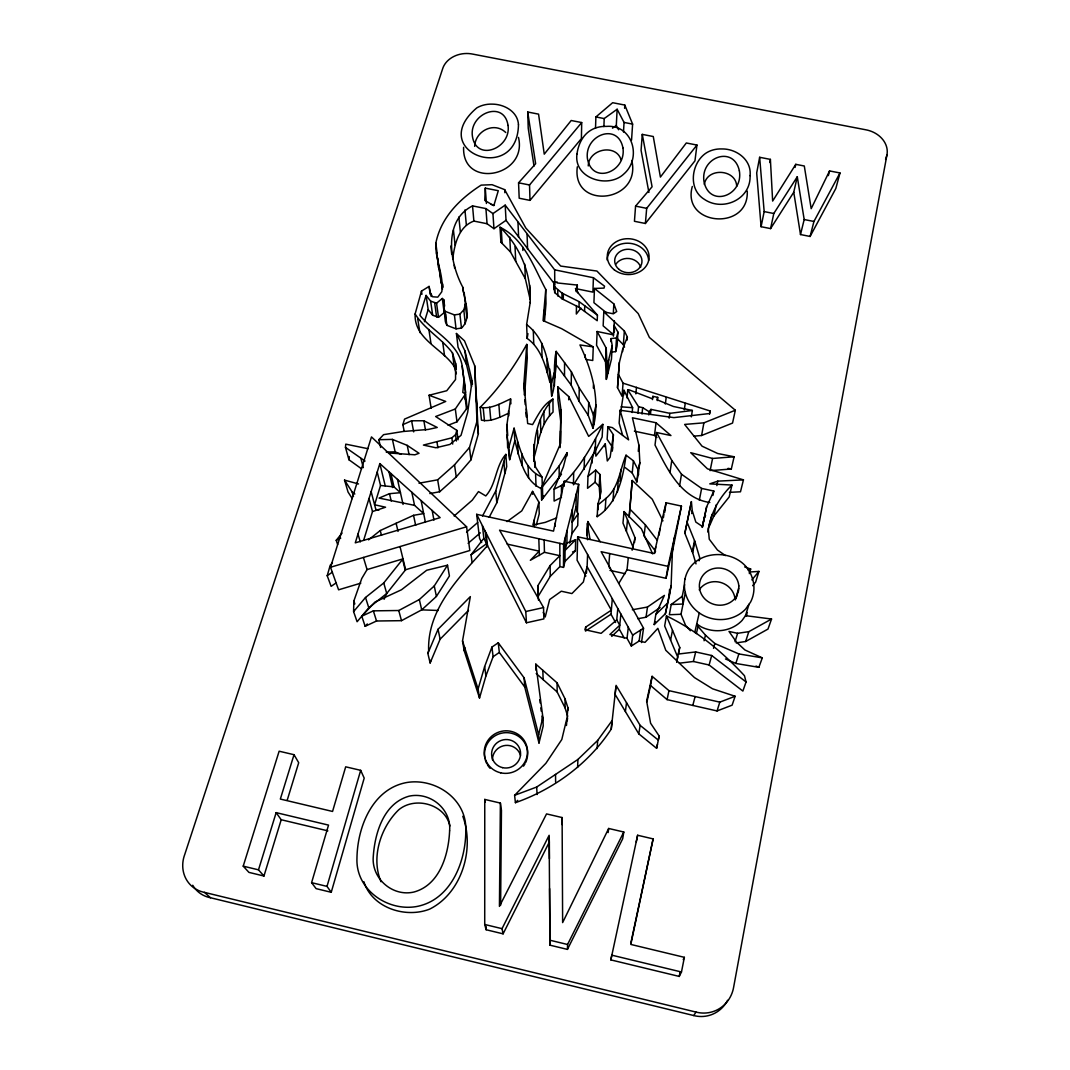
<?xml version="1.0" encoding="UTF-8"?>
<svg xmlns="http://www.w3.org/2000/svg" width="1070" height="1070" viewBox="0 0 1070 1070"><rect width="100%" height="100%" fill="white"/><g stroke="black" fill="none" stroke-linecap="round" stroke-linejoin="round"><path stroke-width="1.5" d="M492.936 213.599L505.187 205.132L506.03 220.326L493.965 228.699L492.936 213.599L485.927 208.583L472.539 205.895C442.712 220.835 449.667 263.006 462.895 287.429C464.099 300.456 472.552 317.603 461.464 328.089L456.061 328.851L446.872 325.32L445.615 322.244L443.796 308.187L443.796 299.814L442.325 298.45L436.56 303.185L430.648 301.125L426.087 295.414L419.895 315.302C433.47 332.248 458.375 342.654 462.213 366.02C463.163 377.014 466.627 388.035 464.982 399.083M549.178 836.633L549.338 842.023L503.101 933.842L486.114 929.736L484.723 924.48L484.763 799.424L500.385 803.075L501.455 810.338L500.613 905.274M560.439 431.009L560.453 443.568L560.934 409.663L557.871 386.939L568.732 396.569L588.674 436.386L602.825 424.349L602.156 436.988L595.094 451.326M561.469 495.878L561.469 485.499C579.472 468.406 592.018 446.471 602.825 424.349M577.332 285.075L575.901 290.438L597.434 315.128L597.207 320.719L579.017 307.304L562.004 298.784L562.004 293.1L554.661 286.88L553.939 281.651L557.269 282.105L557.055 282.921L577.332 285.075L577.238 290.799M431.17 296.497L429.07 286.412L421.473 291.12L415.12 313.951C424.589 329.239 441.576 338.441 452.436 352.859L455.593 363.385L455.553 379.502L446.752 390.724L429.057 395.271L431.156 408.285M562.713 299.145L562.726 293.461M563.302 299.439L563.315 293.755M562.084 824.569L562.111 817.547L546.543 813.909L499.436 906.384L500.385 803.075M507.127 544.095L539.226 551.157L530.332 560.305L544.456 552.307L559.864 555.691L550.1 565.562L537.809 585.798L538.197 596.298L550.274 576.342L559.877 566.605L563.489 567.408L563.582 544.175L578.709 484.335L564.278 481.219L553.524 531.121L476.658 514.322L479.561 538.397L481.647 542.557M564.505 376.052L564.572 362.65M564.251 486.221L564.278 481.219M563.489 567.408L564.987 561.429L565.134 538.023M566.98 455.914L567.006 452.851L559.155 465.945L541.286 488.187L541.607 500.024L561.496 474.184M567.742 716.311L565.027 707.792L565.094 698.937L557.082 682.847L535.803 664.136L536.083 670.382M564.987 561.429L575.392 550.876L575.633 539.735L565.054 550.435L566.913 543.038L567.033 530.519M568.705 399.819L568.732 396.569M566.471 725.487L567.862 707.578L565.094 698.937M586.186 359.52L592.753 360.483L593.261 346.894L579.927 344.941C591.911 370.073 600.671 400.461 592.954 428.187L588.273 415.401L578.99 401.116L571.219 385.12L571.393 371.838L556.199 351.375C552.628 366.141 556.935 381.682 551.705 396.034C549.619 371.009 548.495 341.276 526.627 324.558L530.279 301.941M567.822 710.493L567.862 707.578M569.601 543.078L571.982 533.596L572.37 509.387M509.668 459.685L508.825 447.327L514.082 428.187L514.831 440.786L509.668 459.685L507.715 443.181M576.275 291.682L576.329 288.833L578.241 293.126M576.476 305.565L576.329 314.045L580.943 308.093M573.667 472.779L573.466 484.804L594.251 452.717M507.635 447.688L506.966 424.509L510.604 398.923C501.161 403.096 490.889 409.489 480.162 407.309L481.46 420.176C490.889 422.168 500.185 417.073 508.517 413.247M534.157 461.371C533.061 439.623 537.675 415.521 552.922 399.11L553.056 412.07C540.591 423.666 538.705 441.402 534.238 456.877M581.706 122.555L581.398 138.592L529.998 200.384L519.191 198.231L518.562 182.809L535.642 163.723L527.724 112.016L538.571 114.142L544.255 154.16L571.193 120.509L581.706 122.555L529.53 184.99L529.998 200.384M533.81 461.237L533.81 444.491M579.017 307.304L579.124 301.66L562.004 293.1M575.994 507.019L578.014 514.028L572.169 522.227L575.994 507.019L576.275 493.952M578.99 401.116L579.271 388.022L571.393 371.838M353.595 611.612L353.849 601.006L361.74 578.536L367.063 569.588L402.989 558.861L383.755 582.949L365.512 597.488L353.595 611.612L357.099 621.75L368.802 607.827L386.725 593.489L405.624 569.735L469.837 550.502L466.573 526.774L371.477 436.921L330.523 567.247L338.588 589.811L360.791 583.163M560.132 447.621L560.934 409.663M578.014 514.028L577.733 525.504L571.982 533.596M578.709 484.335L577.305 512.356M503.101 933.842L502.031 928.666L549.137 835.295L549.953 945.171L567.448 949.398L567.568 944.489L623.797 832.019L608.669 828.474L562.633 922.594L562.111 817.547M671.318 557.256L681.456 506.083L666.075 502.766L654.198 553.511L577.666 536.792L577.091 560.225L585.865 576.034M584.581 311.41L584.728 305.779M585.13 357.741L585.21 354.745M584.1 469.449L584.474 457.224M595.522 128.213L595.883 116.951L612.655 102.707L624.8 105.061L632.611 124.107L631.554 140.117M588.273 415.401L588.714 402.481L579.271 388.022M505.187 205.132L554.675 269.841L593.409 277.732L592.914 292.123L575.419 288.552M593.409 277.732L604.537 286.185L604.028 288.111L594.452 288.445L593.93 302.716L606.677 312.921M587.992 476.324L587.55 488.294L595.107 482.182L595.682 470.118L587.992 476.324L595.401 446.765L595.87 456.141L605.272 443.823L607.305 460.969L610.127 457.198L613.391 434.794L607.894 426.662L612.361 427.612L628.612 439.877L620.078 410.251L673.913 417.621L709.557 413.528L710.119 410.987L623.048 383.167L618.42 374.433L619.356 362.556L622.847 348.566L627.354 337.05L624.358 330.978L603.814 311.851L603.146 325.855L613.551 334.749M577.613 767.404L577.907 759.459L597.715 740.386L612.134 720.525L611.251 729.058C588.968 763.405 553.819 789.232 515.419 802.687L514.603 795.318L545.861 763.325L561.803 739.517L566.538 719.789M632.343 609.766L647.484 607.038L664.403 595.388L655.803 614.501L654.211 624.586L665.393 613.698L669.272 596.097L669.512 589.61M669.272 596.097L671.117 585.598L672.468 549.418L666.035 578.308L627.047 569.748L619.022 583.03M587.711 539.788L586.868 534.88L587.791 521.558L600.216 541.741M587.791 521.558L586.868 534.88M593.342 388.062L593.476 384.785M603.895 126.608L604.202 118.569L617.136 109.247L624.051 122.435L623.489 132.051M554.434 385.788L554.661 364.495M586.48 573.132L586.654 568.531M543.226 612.374L545.232 616.949L549.632 599.548L561.309 591.215L571.915 593.569L583.364 581.986L587.109 566.699L587.604 554.541M592.954 428.187L593.476 415.428L596.11 405.008M597.127 331.499L596.565 345.276L605.526 361.82L606.356 379.382L611.438 359.252L612.241 345.65L610.997 338.601L616.521 337.919L617.965 332.181L614.046 325.387L614.421 331.473L612.401 334.656L597.127 331.499L606.235 348.245L607.078 366.02L606.356 379.382M485.285 188.119L484.763 200.384L493.805 205.681L498.286 190.714L485.285 188.119L486.409 203.487M591.911 463.23L592.031 460.194M593.863 424.549L594.398 411.749M587.109 566.699L611.344 610.181L585.691 627.1L585.517 631.073L610.997 614.247L612.308 598.705M595.188 451.406L595.656 438.861M463.604 147.326C462.106 189.577 527.885 176.724 518.482 137.428M618.58 129.751L616.307 125.404L617.136 109.247M624.987 467.443L632.223 472.993L636.877 481.941L638.135 469.877L633.4 460.809L626.044 455.191C623.074 477.594 617.617 503.341 597.194 516.663L597.796 505.067L601.113 491.625L599.855 474.411L595.682 470.118M605.526 361.82L606.235 348.245M597.916 509.828L598.264 503.194M600.11 498.767L599.213 486.422L599.855 474.411M607.934 373.136L608.683 359.694M610.823 341.638L610.997 338.601M605.085 446.926L605.272 443.823M624.612 108.311L624.8 105.061M613.311 313.323L613.859 303.92L594.452 288.445M607.894 426.662L607.131 439.288L612.548 447.313L612.308 450.63M613.404 336.154L614.381 320.853M605.165 510.122L605.901 498.433C619.102 487.492 619.704 469.877 626.044 455.191M611.572 352.124L615.651 351.615L616.521 337.919M617.965 332.181L617.082 345.944L615.651 351.615M612.267 450.965L613.391 434.794M623.048 383.167L622.058 396.315L617.51 387.688L618.42 374.433M619.356 362.556L617.51 387.688M524.42 395.057L523.912 383.541L526.748 344.393C514.135 367.077 498.593 389.172 480.162 407.309M524.608 395.084L527.283 358.022L526.748 344.393M622.633 351.589L622.847 348.566M624.546 347.148L623.355 344.754L624.358 330.978M612.949 500.974L613.819 489.164M609.686 553.564L608.79 565.736L609.686 568.357M620.078 410.251L619.142 423.065L622.673 435.383M642.281 134.379L652.085 186.782L635.567 206.122L634.443 221.289L645.384 223.483L694.952 160.848L696.958 145.052L686.311 142.979L660.404 177.085L653.275 136.519L642.281 134.379L641.077 150.295L648.901 192.426M620.774 411.656L623.997 390.296L632.611 407.683L632.183 412.512M684.586 584.594L682.272 596.284L683.061 604.028L671.211 604.51L669.352 614.742L681.001 614.274L685.375 592.459M627.114 340.099L627.354 337.05M623.623 395.191L623.997 390.296M597.06 748.612L597.715 740.386M629.24 515.713L632.209 480.47L652.245 499.208L662.945 520.876M629.187 517.412L632.209 480.47M617.363 492.146L618.299 480.216M619.931 481.5L620.908 469.436M627.073 397.986L627.742 389.814L629.254 389.895L652.299 398.762L652.874 396.341L657.702 397.358L657.314 400.608M499.998 227.214C519.405 245.672 531.001 272.569 530.158 299.48L525.33 278.695L510.524 252.038L500.92 242.168L499.998 227.214C524.554 239.319 533.689 266.871 545.767 289.475L543.065 320.612L561.603 328.664L593.261 346.894M544.924 305.993L545.058 304.495L545.071 314.46M544.51 321.08L545.994 303.733L545.767 289.475M645.384 223.483L646.681 208.329L696.958 145.052M652.633 553.899L641.411 528.834L624.024 511.58L622.981 523.096L633.186 547.425M635.861 393.88L636.463 387.327M361.62 468.861L348.954 459.766L349.248 456.556M348.954 459.766L345.463 447.407L345.77 444.144L367.973 448.704M735.13 696.276L719.802 702.134L668.951 690.645L652.111 676.32L650.547 685.522L667.091 699.62L717.06 710.935L732.121 705.17L735.13 696.276L712.526 688.786L694.443 677.577L665.781 650.292L657.849 628.331L645.023 642.361L639.124 641.037L631.313 646.026L627.033 638.335L609.913 634.51L619.744 625.255L616.748 619.878L617.818 608.562M626.405 531.255L627.501 519.846M637.961 413.194L638.576 406.76L627.742 389.814M632.223 472.993L633.4 460.809M464.086 379.489L462.788 392.422L465.517 393.987L467.028 407.015L466.48 408.914L456.997 421.821L448.076 425.258M624.171 637.907L619.343 629.227L620.867 614.019M638.268 451.313L638.897 445.12L632.423 417.781L656.03 422.757L670.943 435.557L656.565 432.507L655.014 445.053C666.944 468.419 680.654 498.339 709.825 502.499M642.013 414.05L642.669 407.63L638.576 406.76M627.047 569.748L628.304 557.644M615.919 686.873L615.13 694.43L638.777 733.846L656.606 748.318L657.462 744.319M636.877 481.941L639.86 462.601L638.897 445.12M567.247 720.819L567.568 717.809M634.51 542.517L635.032 537.742L624.024 511.58M648.781 414.946L649.142 411.736L650.975 409.382L669.833 413.341L692.37 410.465L691.314 416.872M611.251 729.058L616.079 685.362L640.168 725.393L658.304 740.092L659.173 736.026L650.587 723.2L646.641 701.118L652.111 676.32M650.44 414.184L650.975 409.382M652.513 399.591L652.874 396.341M554.755 377.884L556.266 364.923L556.199 351.375M627.033 638.335L628.304 627.314M656.94 437.523L654.492 435.423L656.03 422.757M643.98 536.19L645.37 524.848L629.989 509.173M693.708 436.159L701.599 435.503L732.549 423.065L735.331 410.251L649.41 337.465L638.228 313.59L596.913 271.044L560.707 266.069L525.811 228.03L504.679 189.644L492.053 184.695L481.152 185.123C459.846 198.766 440.88 217.504 435.838 243.171C435.035 259.716 444.144 275.445 441.79 291.749L437.777 297.152L432.481 296.764L430.728 293.34M631.313 646.026L632.678 635.125L577.666 536.792M608.148 832.567L608.669 828.474M625.388 711.523L626.525 702.722M665.339 404.019L666.182 397.532M669.178 418.143L669.833 413.341M639.124 641.037L640.636 630.069M429.832 493.564L439.663 491.772L456.261 476.952L470.947 459.873L478.343 433.885L474.679 365.739L464.487 340.822L456.422 333.492L464.995 351.027L472.084 380.96L467.684 412.298L461.023 435.329L449.908 444.424L435.905 447.768L423.412 445.08L451.821 437.831L455.553 434.741L456.823 430.367L435.651 416.524L455.312 408.981L465.517 393.987M641.505 642.575L643.538 628.21L601.139 551.692L668.014 566.338L666.035 578.308M654.88 553.029L655.749 546.89M637.84 618.714L646.026 617.23L647.484 607.038M659.066 535.134L659.976 528.874M747.248 191.075C749.254 231.521 681.215 226.011 692.303 186.488M669.981 472.619L671.786 460.434L656.565 432.507M663.427 517.653L663.895 514.443M664.376 511.233L664.844 508.023M664.63 512.53L666.075 502.766M684.265 409.823L685.255 403.363M549.9 382.338C545.606 366.381 541.473 348.486 527.162 338.414L527.938 333.626M638.777 733.846L640.168 725.393M679.53 486.235L681.496 474.237L671.786 460.434M452.73 259.221C454.416 244.696 458.482 226.706 473.876 221.075L487.064 223.737L493.965 228.699M623.797 832.019L622.673 838.8L567.448 949.398M671.412 555.704L674.555 536.993M665.393 613.698L671.117 585.598M535.803 664.136L542.891 717.328L543.212 725.915L538.999 743.021L538.611 734.702L524.113 677.832L498.259 642.776L491.933 647.082L493.109 656.712L485.927 675.932L479.52 698.028L464.193 650.707L462.521 640.983L470.345 596.605L438.045 629.28L427.853 653.409L430.127 662.945L440.131 639.178L468.473 610.408M464.193 650.707L464.768 647.457M474.665 146.363C475.254 130.981 494.18 121.271 505.762 132.519M679.423 663.186L693.387 661.487L709.116 665.005L742.874 691.073L746.057 681.964L744.479 675.718C722.036 651.469 696.409 630.377 666.436 615.905L664.657 625.977L677.711 657.087L676.668 661.956M701.599 435.503L703.899 422.837L735.331 410.251M696.008 563.903L692.678 552.695L684.853 533.248L691.394 501.629L692.236 510.684L695.821 522.066L702.401 526.467L706.655 506.779L713.824 491.05L701.626 488.428L681.496 474.237M691.394 501.629L684.853 533.248M210.469 897.743L204.49 892.38A31.284 28.609 -46.8 0 1 184.762 854.448L442.552 69.028A24.342 19.715 -3 0 1 472.9 54.142L865.603 129.751A25.225 20.598 11.1 0 1 886.91 155.096L733.659 987.088A32.929 31.257 69.6 0 1 696.035 1012.086L693.708 1015.537L210.469 897.743A30.762 28.168 -47.4 0 1 192.734 885.251M709.53 414.184L710.119 410.987M691.701 513.56L692.236 510.684M759.646 157.29L756.691 172.952L761.091 226.706L770.587 228.592L793.753 192.225L797.284 176.751L804.185 219.537L800.507 234.544L810.097 236.457L835.83 188.48L839.99 172.965L829.558 170.932L811.18 208.677L804.292 165.997L795.772 164.339L772.647 201.066L770.387 159.39L759.646 157.29L764.167 211.592L761.091 226.706M670.596 640.141L672.495 630.284M699.325 500.252L701.626 488.428M577.318 166.8C571.46 210.643 641.666 202.738 631.795 160.5M610.85 959.897L611.786 955.162L681.47 972.001L684.372 957.329L630.805 944.435L653.115 838.893L637.626 835.255L610.85 959.897L679.236 976.428L681.47 972.001M679.236 976.428L680.186 971.627M692.303 551.745L694.51 540.631M769.771 162.52L770.387 159.39M692.678 552.695L694.898 541.581L686.94 521.879M710.119 470.666L712.566 458.468L734.114 456.77L731.318 468.994L711.751 470.532M636.249 841.983L637.626 835.255M656.606 748.318L659.173 736.026M702.321 527.296L704.341 517.492M702.308 527.416L706.655 506.779M667.091 699.62L668.951 690.645M676.655 661.982L679.744 647.47L666.436 615.905M712.887 495.463L713.824 491.05M630.899 942.857L653.115 838.893M770.587 228.592L773.797 213.505L797.284 176.751M679.744 647.47L678.327 654.051L695.687 651.938L711.697 655.509L746.057 681.964M699.098 560.814L699.74 557.831L694.898 541.581M716.846 485.606L717.809 481.139L743.449 479.868L740.48 491.799L729.432 492.347M707.899 532.098C710.333 513.894 718.666 497.884 731.974 485.058L709.784 483.867L717.809 481.139M709.53 525.838L713.784 516.181L716.338 504.572M646.962 701.8L650.547 685.522M668.014 566.338L681.456 506.083M795.063 167.455L795.772 164.339M694.751 632.45L699.325 612.669M632.116 550.207L635.032 537.742M696.369 633.574L698.028 626.485L696.717 623.917L701.064 626.819A34.374 32.06 16.9 0 0 742.112 620.413L745.496 615.651L749.013 604.269M731.974 485.058L729.192 496.921L713.784 516.181M638.135 469.877L639.86 462.601M657.702 397.358L657.127 399.779L673.391 406.48L692.37 410.465M693.387 661.487L695.687 651.938M585.691 627.1L585.049 629.748L601.126 633.346L616.748 619.878M597.194 516.663L597.648 514.817M538.611 734.702L542.891 717.328M704.073 640.769L705.478 635.165L698.028 626.485M607.078 366.02L612.241 345.65M810.097 236.457L813.936 221.463L839.99 172.965M567.006 452.851L563.382 466.854L554.006 489.271L554.113 501.081L561.469 497.349M828.354 175.587L829.558 170.932M536.311 525.036L539.24 513.801L538.879 502.164L532.579 491.371L521.745 510.898L507.06 521.598M712.018 514.376L708.3 528.647L709.249 539.186L717.462 550.02L725.42 555.584M692.798 705.451L695.112 696.557M538.879 502.164L532.873 525.049L545.285 522.361L556.587 517.907M551.705 396.034L551.558 382.873L554.34 372.494M713.516 648.34L714.827 643.511L705.478 635.165M709.116 665.005L711.697 655.509M489.177 517.278L496.814 502.766L506.712 466.654L505.829 454.389C495.263 466.279 496.52 484.081 485.78 495.945L478.491 491.585L472.258 500.171L454.135 516.007M482.53 515.981L495.758 490.983L505.829 454.389M430.127 662.945L430.902 660.19M427.853 653.409L428.642 650.613C427.197 607.573 461.183 575.566 487.505 545.553L486.128 533.061M735.344 599.922L738.715 588.112M470.947 459.873L469.476 447.514L476.993 421.205L474.679 365.739M736.173 598.077L737.003 595.161M336.221 582.829L331.125 586.36L327.206 575.713L330.215 565.268L332.436 562.94M276.154 812.638L328.53 825.104L311.597 882.67L316.105 888.635L331.245 892.286L364.201 778.104L360.684 770.333L345.69 766.816L332.556 811.448L280.34 799.063L294.023 754.698L279.136 751.207L243.211 866.152L248.935 872.384L263.956 876.022L281.209 819.74L276.154 812.638L258.499 869.843L263.956 876.022M331.245 892.286L327.005 886.388L360.684 770.333M479.52 698.028L478.089 689.026L484.63 666.597L491.933 647.082M749.334 573.627L750.685 569.039L744.693 566.939M465.316 323.862L463.805 309.832L465.651 303.679M404.139 430.983L402.868 424.656L404.554 419.106L445.722 401.437L429.057 395.271M287.228 800.146L298.704 762.723L294.023 754.698M735.05 641.719L737.618 633.306L748.826 631.661L771.55 619.035L767.993 629.066L745.643 641.505L736.187 642.896M363.68 540.203L372.507 511.54L369.003 498.526M377.215 472.084L380.532 485.472L374.594 504.759L385.561 507.22L372.507 511.54M885.572 159.443L886.91 155.096M379.85 463.591L355.267 542.851L440.144 517.639L379.85 463.591L385.24 485.9M424.442 321.709L428.174 309.618L426.087 295.414M749.147 572.049L758.938 571.407L755.634 582.107L752.651 585.691M717.06 710.935L719.802 702.134M735.826 663.453L738.862 653.93L762.295 657.876L758.857 667.332L735.826 663.453L725.487 658.959M745.643 641.505L748.826 631.661M704.327 184.414C707.19 167.147 736.173 169.047 736.695 186.34M588.246 165.93C588.754 148.676 616.186 143.514 621.068 159.831M541.607 500.024L543.48 495.678M541.286 488.187L560.118 444.518M654.211 624.586L655.509 621.697M704.261 518.348L705.545 515.526M384.077 599.294L386.725 593.489L383.755 582.949M683.235 959.67L684.372 957.329M436.399 596.445L449.413 575.981L447.527 565.187L426.703 570.256L401.477 589.771L374.968 602.049L361.78 616.213L365.151 626.298L376.533 621.001L401.491 620.667L421.714 609.86L436.399 596.445L434.273 585.945L447.527 565.187M472.111 562.579L471.054 554.768L483.854 538.317L482.409 525.718M337.612 544.496L336.221 540.323L342.079 533.087M751.889 579.9L758.938 571.407M418.985 483.212L437.657 479.828L454.523 464.821L469.476 447.514M443.796 308.187L445.066 311.303L454.402 314.888L459.899 314.112L463.805 309.832M365.151 626.298L367.304 623.97M380.653 447.487L378.82 439.703L383.582 434.661L403.27 431.478L428.201 429.444L437.229 427.465L423.867 420.764L411.589 420.777L402.868 424.656M515.419 802.687L517.693 800.36M655.803 614.501L667.185 603.44M611.746 636.396L619.343 629.227M361.78 616.213L373.363 610.85L398.749 610.515L419.333 599.548L434.273 585.945M468.112 543.333L480.31 532.847M466.56 532.098L477.715 522.521M428.174 309.618L432.668 315.249L438.499 317.295L444.157 312.614L442.325 298.45M597.796 505.067L605.901 498.433M368.535 539.855L380.224 530.546L413.542 515.325L423.693 513.587L414.545 505.361L411.83 492.267M671.211 604.51L682.272 596.284M612.495 128.173L616.307 125.404M471.054 554.768L486.582 543.72L483.854 538.317M327.206 575.713L332.395 572.142M646.026 617.23L660.11 607.519M493.109 656.712L499.329 652.459L498.259 642.776M514.603 795.318L536.672 787.038L577.907 759.459M632.678 635.125L643.538 628.21M554.006 489.271L561.469 485.499M336.221 540.323L340.715 538.156M380.532 485.472L394.014 486.904L400.447 492.681L389.48 493.685L379.074 498.085L414.545 505.361M552.922 399.11C543.159 404.099 537.902 415.387 532.592 424.589L527.67 423.533L523.912 383.541M572.53 551.959L575.392 550.876M566.913 543.038L575.633 539.735M330.523 567.247L466.573 526.774M747.769 569.802L750.685 569.039M476.658 514.322L525.785 611.505L543.547 607.573L543.868 618.901L526.44 622.78L487.505 545.553M703.899 422.837L684.626 424.429L702.054 446.177L717.662 453.493L734.114 456.77M378.82 439.703L392.409 439.395L407.229 445.387L419.025 453.292L414.879 454.79L388.597 452.944M386.216 452.062L395.138 451.848L400.956 454.228M438.299 610.475L421.714 609.86L419.333 599.548M621.135 406.827L632.611 407.683M771.55 619.035L745.496 615.651M595.883 116.951L604.202 118.569M624.051 122.435L632.611 124.107M764.167 211.592L773.797 213.505M804.185 219.537L813.936 221.463M518.562 182.809L529.53 184.99M635.567 206.122L646.681 208.329M728.082 468.352L731.318 468.994M491.224 204.45L494.42 205.092M603.814 311.851L613.351 313.818L616.708 311.53L613.859 303.92M634.376 431.156L654.492 435.423M737.618 633.306L729.004 631.447L736.481 642.107L744.921 649.985L762.295 657.876M563.582 544.175L499.57 530.158L543.547 607.573M609.98 570.39L625.094 573.707M378.927 510.109L375.824 509.414L371.143 491.652M281.209 819.74L327.861 830.855M243.211 866.152L258.499 869.843M311.597 882.67L327.005 886.388M484.723 924.48L502.031 928.666M549.739 940.182L567.568 944.489M204.49 892.38L696.035 1012.086M712.566 458.468L690.725 452.69L707.484 468.847L743.449 479.868M352.257 498.593L348.058 492.053L344.527 480.122L358.517 483.948M714.827 643.511L738.862 653.93M514.082 428.187C519.017 445.842 523.23 469.342 542.049 477.126L542.316 487.612M514.831 440.786C519.699 458.201 523.818 481.38 542.356 489.097M756.008 666.035L758.857 667.332M345.463 447.407L365.057 461.063M642.669 407.63L649.142 411.736M500.92 242.168L502.378 243.104M554.327 281.677L554.701 292.605L562.004 298.784M344.527 480.122L352.204 492.053L354.865 493.979M579.124 301.66L597.434 315.128M536.231 673.511L557.149 691.956L565.027 707.792M415.12 313.951C414.01 339.07 442.017 348.178 454.148 366.381L456.368 373.805M616.815 338.08L623.355 344.754M595.107 482.182L599.213 486.422M690.377 630.738L685.549 625.321L681.001 614.274M506.03 220.326L554.768 284.326L554.675 269.841M645.37 524.848L657.167 540.136M644.942 537.434L655.576 551.264M556.266 364.923L571.219 385.12M499.329 652.459L524.741 687.007L538.999 743.021M542.049 477.126L535.548 467.135L533.596 455.111M610.997 614.247L615.598 622.513M381.027 881.733C370.822 857.792 380.519 827.377 398.736 809.789C415.24 796.013 445.254 804.279 449.895 825.986M471.656 386.364L466.507 364.576L458.054 347.242L456.422 333.492M588.714 402.481L593.476 415.428M462.802 816.249C474.893 848.938 461.839 893.129 429.592 909.152C405.369 918.595 372.106 907.855 363.88 881.707M353.849 601.006L354.852 603.935M462.521 640.983L478.089 689.026M365.512 597.488L368.802 607.827M373.363 610.85L376.533 621.001M363.412 557.457L367.063 569.588M357.982 534.09L360.309 541.888M352.204 492.053L353.474 496.467M398.749 610.515L401.491 620.667M380.224 530.546L381.508 535.374M360.911 458.455L363.345 467.617M465.049 304.268L467.122 317.79M400.019 546.569L405.624 569.735M402.561 559.142L405.196 570.016M389.48 493.685L391.232 501.027M396.114 523.284L398.053 531.402M388.958 471.763L392.623 487.545M390.938 473.529L394.014 486.904M436.507 252.774L442.485 289.208M397.478 479.4L403.069 504.452M392.409 439.395L395.138 451.848M438.045 629.28L440.131 639.178M413.542 515.325L415.668 525.357M407.229 445.387L409.088 454.683M421.139 500.613L425.378 522.2M411.589 420.777L413.689 431.892M484.763 799.424L485.298 802.339M432.173 510.497L433.938 520.114M587.31 523.524L589.985 539.066M423.867 420.764L425.512 430.287M506.765 435.182L508.825 447.327M437.657 479.828L439.663 491.772M417.688 318.713L419.921 332.65M436.921 441.629L437.924 447.848M793.753 192.225L800.507 234.544M534.01 166.131L528.219 128.159L527.724 112.016M421.473 291.12L421.954 294.29M428.883 329.466L430.942 343.269M430.648 301.125L432.668 315.249M429.07 286.412L430.207 294.357M454.523 464.821L456.261 476.952M484.63 666.597L485.927 675.932M451.821 437.831L452.704 444.063M463.778 379.395L465.624 392.69M434.647 302.797L436.613 316.907M436.56 303.185L438.499 317.295M560.934 422.489L557.911 400.06L557.871 386.939M455.553 434.741L456.395 441M442.712 342.266L444.572 355.909M539.721 699.713L540.149 702.99M540.805 707.899L541.246 711.175M541.901 716.084L542.557 721.006M456.823 430.367L458.08 439.797M549.726 369.003L551.558 382.873M455.312 408.981L456.997 421.821M443.796 299.814L444.612 306.1M445.066 311.303L446.872 325.32M439.222 268.597L441.094 283.095M435.838 243.171L437.108 253.028M452.436 352.859L454.148 366.381M442.753 284.031L443.154 287.215M455.593 363.385L456.328 369.337M464.955 395.913L466.48 408.914M454.402 314.888L456.061 328.851M462.213 366.02L463.604 377.911M459.899 314.112L461.464 328.089M454.268 265.026L454.63 268.249M450.791 246.046L451.727 254.245M485.191 531.202L486.93 546.89M464.995 351.027L466.507 364.576M453.439 230.09L455.071 245.017M462.895 287.429L463.404 292.19M476.993 421.205L478.343 433.885M472.084 380.96L472.432 384.264M475.923 395.298L477.273 408.312M464.193 292.591L465.691 306.822M458.829 217.023L460.367 232.083M464.928 209.961L466.373 225.101M483.212 407.964L484.456 420.818M524.795 399.846L525.236 404.554M525.972 412.405L526.413 417.126M495.758 490.983L496.814 502.766M472.539 205.895L473.876 221.075M489.659 407.282L490.796 420.135M503.89 461.397L504.813 473.569M498.874 404.433L499.864 417.327M485.927 208.583L487.064 223.737M524.113 677.832L524.741 687.007M437.75 257.95L438.406 267.447M506.966 424.509L507.715 435.584M508.491 410.974L508.812 415.775M501.215 228.458L502.124 243.398M510.604 398.923L510.898 403.791M536.672 787.038L537.1 794.542M525.785 611.505L526.44 622.78M517.492 441.669L518.188 454.095M638.242 468.486L638.576 474.759M504.679 189.644L504.853 192.72M509.748 237.192L510.524 252.038M521.705 453.426L522.347 465.704M515.031 246.662L515.727 261.401M537.809 585.798L538.451 600.11M528.045 465.838L528.567 477.956M526.306 408.994L526.654 417.019M517.96 222.279L518.616 237.286M526.627 324.558L527.162 338.414M534.184 520.047L534.438 526.56M532.579 491.371L532.699 494.313M522.748 247.197L522.882 250.474M524.768 264.143L525.33 278.695M529.677 285.182L530.279 302.797M535.602 474.277L536.016 486.288M527.069 234.517L527.59 249.39M534.585 461.237L534.799 467.322M538.812 538.758L539.374 555.557M542.824 670.302L543.132 679.597M533.301 330.215L533.743 344.005M537.555 430.501L537.929 443.06M542.437 486.689L542.744 498.54M540.47 419.641L540.791 432.347M544.135 539.922L544.456 552.307M541.728 343.082L542.035 356.725M543.841 411.094L544.108 423.907M543.961 310.367L544.162 321.267M545.058 304.495L545.205 312.975M547.037 359.199L547.251 372.641M550.1 565.562L550.274 576.342M549.365 402.962L549.552 415.882M555.531 774.426L555.624 782.13M557.082 682.847L557.149 691.956M553.939 281.651L554.006 289.756M555.25 523.083L555.276 526.239M554.661 286.88L554.701 292.605M549.338 842.023L549.445 858.662M549.619 888.608L549.953 945.171M559.155 465.945L559.182 478.063M557.778 290.318L557.791 296.015M559.837 543.359L559.877 566.605M486.114 926.406L486.114 929.736M445.615 313.965L445.615 322.244M727.587 1000.289A32.381 30.722 70.2 0 1 693.708 1015.537M747.061 612.521A33.785 31.605 17.3 0 1 746.592 615.812M699.218 589.864A19.461 18.15 16.9 0 1 720.27 582.347A19.461 18.15 16.9 0 1 735.05 599.28M492.454 759.861A14.351 14.044 -21.5 0 1 520.515 755.353M484.978 758.523A21.627 21.146 -20.4 0 1 505.735 732.656A21.627 21.146 -20.4 0 1 527.323 757.226M527.042 758.59A21.627 21.146 -20.4 0 1 525.624 762.535M524.995 763.779A21.627 21.146 -20.4 0 1 523.471 766.147M490.047 768.26A21.627 21.146 -20.4 0 1 487.532 764.93M486.85 763.726A21.627 21.146 -20.4 0 1 485.312 759.861M607.091 259.943A20.811 17.856 3.3 0 1 627.796 243.198A20.811 17.856 3.3 0 1 648.647 260.438M615.959 264.089A13.522 11.636 3.4 0 1 629.374 258.539A13.522 11.636 3.4 0 1 640.716 267.152M576.984 154C573.373 178.436 608.268 189.149 623.984 173.848C642.16 158.012 632.597 124.254 606.489 126.394A24.717 20.504 1.9 0 0 590.961 130.152C582.575 135.114 578.241 144.637 576.984 154M465.784 828.929C466.359 860.588 451.406 899.776 416.845 906.491C387.46 911.827 355.507 889.504 356.965 858.153C357.393 827.19 372.373 789.245 406.092 782.638C434.621 777.435 466.172 798.407 465.784 828.929M518.468 124.655C517.358 185.926 425.378 151.378 476.859 107.843A24.583 20.236 -2.4 0 1 492.427 104.138C504.318 104.231 517.746 111.601 518.468 124.655M738.835 585.959L738.554 590.787L736.936 595.348A19.875 18.484 16.4 0 1 704.97 599.066A19.875 18.484 16.4 0 1 710.988 569.387A19.875 18.484 16.4 0 1 738.835 585.959M449.614 830.815C448.584 854.636 439.81 884.93 413.97 892.019C392.409 897.088 371.116 878.243 373.296 856.201C374.928 832.794 383.822 803.115 409.195 796.147C430.167 791.599 451.513 809 449.614 830.815M685.001 579.03C681.938 593.823 690.511 608.977 703.752 615.624A35.016 32.568 16.4 0 0 745.576 609.111L750.565 602.102A35.016 32.568 16.4 0 0 751.956 577.105C741.991 546.85 691.862 546.65 685.001 579.03M739.357 170.812C743.637 195.703 709.49 208.222 704.02 181.686C699.967 157.143 733.726 144.878 739.357 170.812M622.954 147.968C626.498 171.949 592.245 185.311 587.443 158.708C584.113 135.074 617.965 121.967 622.954 147.968M750.07 175.6C751.06 199.207 722.986 212.047 704.341 199.328C687.582 189.229 691.274 162.399 706.548 152.756A24.944 20.731 6.5 0 1 722.036 148.944C736.508 148.73 751.795 159.952 750.07 175.6M508.036 125.431C511.433 148.342 476.11 162.573 472.378 136.024C469.195 113.447 504.077 99.456 508.036 125.431M502.619 767.658A14.525 14.204 -20.4 0 0 520.007 749.629A14.525 14.204 -20.4 0 0 495.637 744.065A14.525 14.204 -20.4 0 0 502.619 767.658M500.72 772.834A21.708 21.213 -20.1 0 0 526.667 745.843A21.708 21.213 -20.1 0 0 490.234 737.605A21.708 21.213 -20.1 0 0 500.72 772.834M614.193 269.734A20.918 17.922 3.3 0 0 648.634 260.665A20.918 17.922 3.3 0 0 621.723 239.479A20.918 17.922 3.3 0 0 614.193 269.734M618.768 269.199A13.656 11.716 3.3 0 0 641.545 264.116A13.656 11.716 3.3 0 0 624.679 249.631A13.656 11.716 3.3 0 0 618.768 269.199"/></g></svg>
